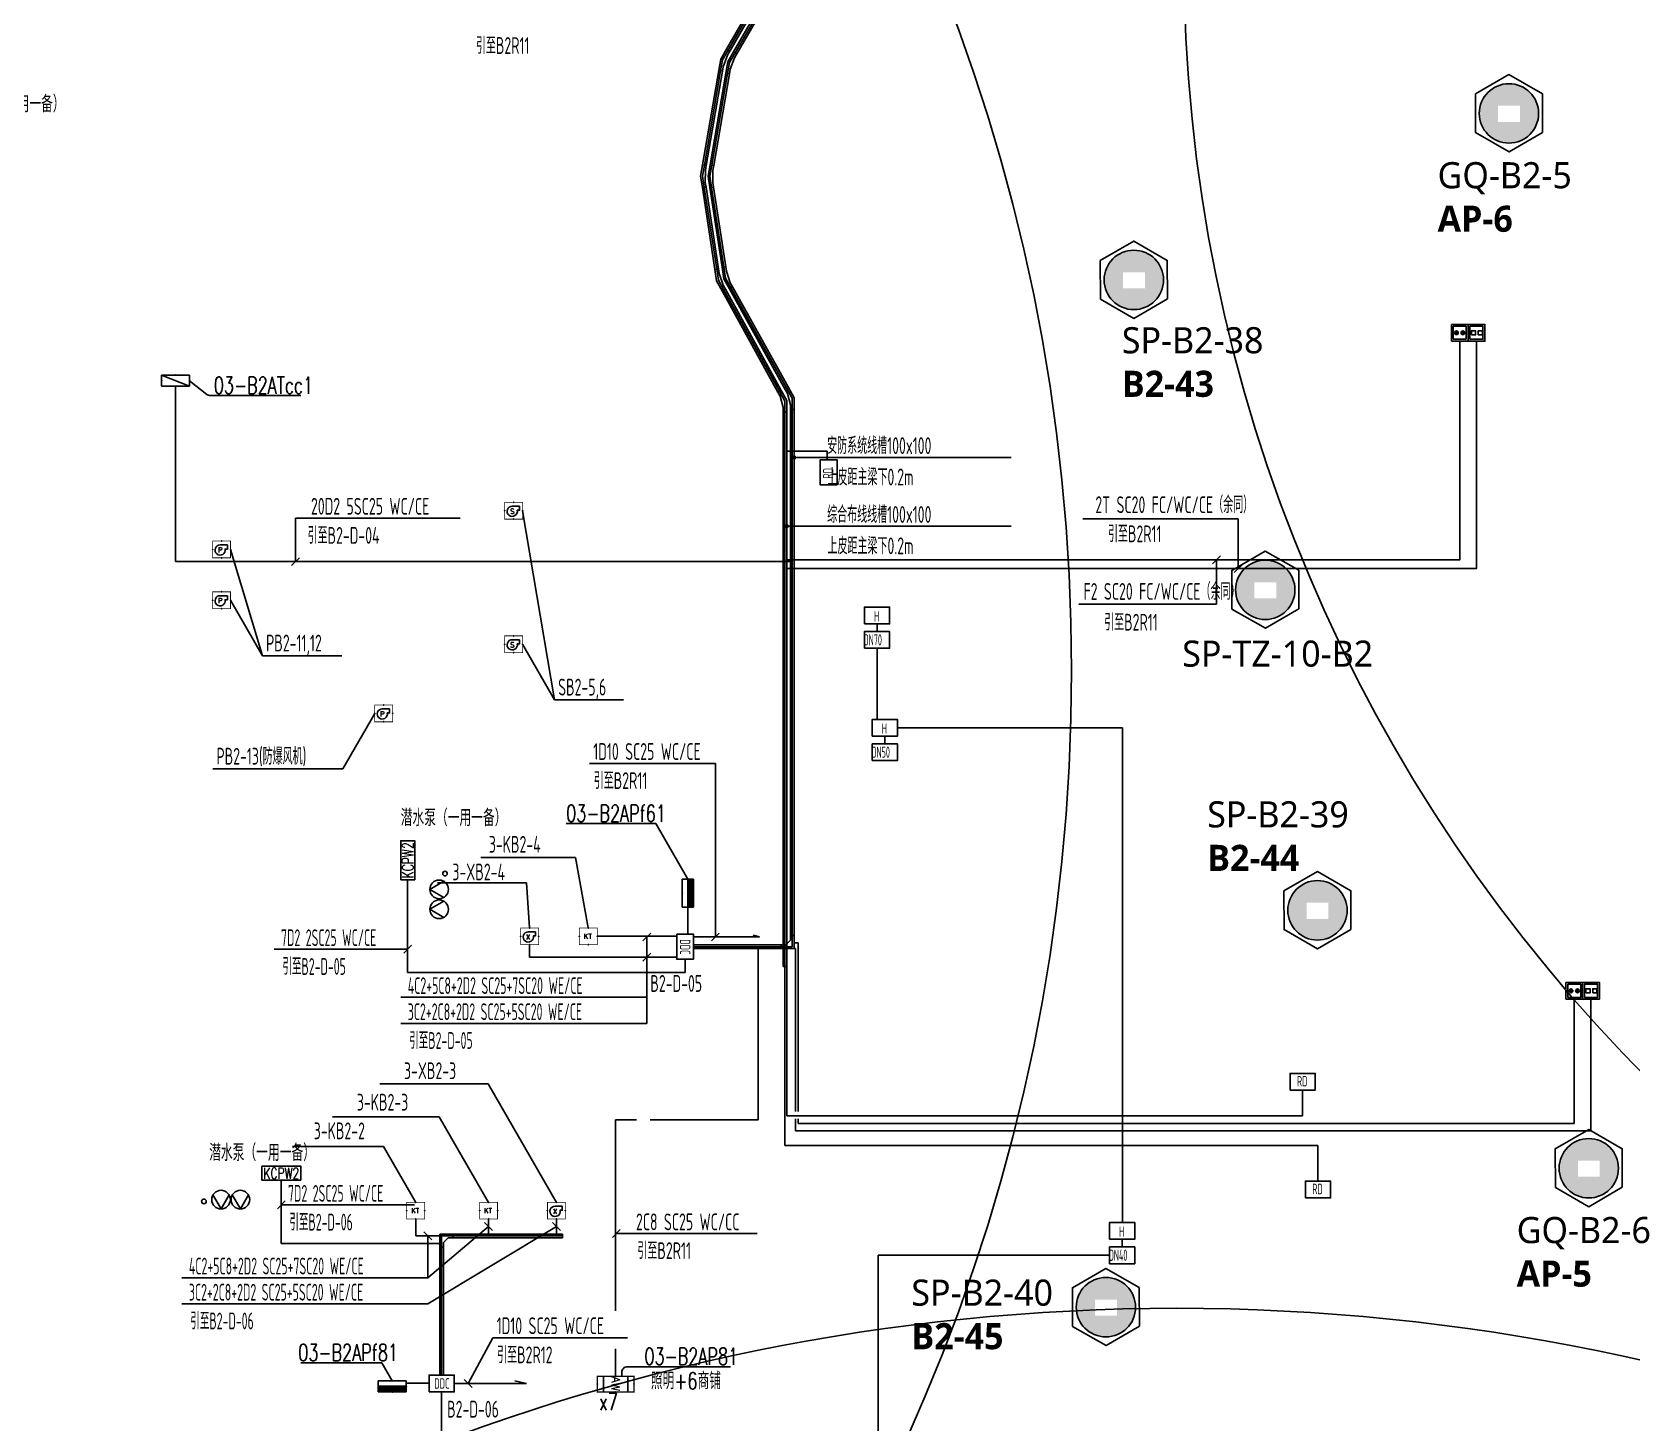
# Model space of a CAD drawing. Extents: x 444086 to 1693832, y -6784 to 371769.
# Drawn here: x 1444194 to 1487082, y 189516 to 226795 of the extents above; entities that cross this region are included whole.
import ezdxf
from ezdxf.enums import TextEntityAlignment as Align

# ---------------------------------------------------------------- set-up
doc = ezdxf.new("R2010")
doc.units = 0
doc.header["$LTSCALE"] = 1000
doc.header["$MEASUREMENT"] = 0
doc.layers.get('0').update_dxf_attribs({"color": 1, "linetype": 'CONTINUOUS'})
for name, color, linetype in [('AP', 7, 'CONTINUOUS'), ('CABLETRAY_DOTE', 5, 'CONTINUOUS'), ('CABLETRAY_WEAK', 6, 'CONTINUOUS'), ('T-BAS', 11, 'CONTINUOUS'), ('T-BSA TEXT', 7, '485_LINE'), ('T-I-CHANNELS', 2, 'CONTINUOUS'), ('T-METER DATA', 150, 'C_LINE'), ('T-R-INTEGRATE', 1, 'CONTINUOUS'), ('T-SYSTEM BLOCK', 4, 'CONTINUOUS'), ('T-TEXT', 7, 'CONTINUOUS'), ('T-TL', 2, 'CONTINUOUS'), ('WALL', 9, 'CONTINUOUS'), ('WIRE-通讯', 4, 'CONTINUOUS')]:
    doc.layers.add(name, color=color, linetype=linetype)
doc.styles.add('_TCH_LABEL', font='COMPLEX', dxfattribs={"bigfont": 'GBCBIG'})
doc.styles.add('_TEL_DIM', font='SIMPLEX', dxfattribs={"width": 0.8, "height": 3.5, "bigfont": 'HZTXT'})
doc.styles.add('GBSTYLE', font='gbxwxt.shx', dxfattribs={"width": 0.6, "bigfont": 'gbhzfs.shx'})
doc.styles.add('HZTXT1', font='txtd.shx', dxfattribs={"width": 0.7, "bigfont": 'hztxt.shx'})
doc.styles.get("Standard").update_dxf_attribs({"font": 'GBENOR', "bigfont": 'GBCBIG'})
doc.linetypes.add('485_LINE', pattern='A,25.7,-3.58,["485",Standard,S=2.54,R=0,X=-3.2,Y=-1.27],-3.85', length=33.13)
doc.linetypes.add('C_LINE', pattern='A,25.7,-2.08,["C",Standard,S=2.54,R=0,X=-0.54,Y=-1.27],-2.35', length=30.13)

# ---------------------------------------------------------------- blocks, each defined once
blk = doc.blocks.new('空调抄费表')
at = {"layer": 'T-SYSTEM BLOCK'}
blk.add_lwpolyline([(-338, 0), (338, 0), (338, 450), (-338, 450)], close=True, dxfattribs=at)
at = {"layer": 'T-TEXT', "style": 'GBSTYLE', "width": 0.7}
blk.add_text('H', height=281, dxfattribs=at).set_placement((-84, 63))
blk = doc.blocks.new('A$C78FD1D7B')
at = {"layer": 'T-SYSTEM BLOCK'}
blk.add_lwpolyline([(-300, 0), (300, 0), (300, 400), (-300, 400)], close=True, dxfattribs=at)
at = {"layer": 'T-TEXT', "style": 'GBSTYLE', "width": 0.7}
blk.add_text('RD', height=250, dxfattribs=at).set_placement((-149, 88))
blk = doc.blocks.new('*X692')
at = {"color": 0}
for p, q in [((-250, 33), (-183, 100)), ((-250, 68), (-218, 100)), ((-247, 0), (-147, 100)), ((-212, 0), (-112, 100)), ((-177, 0), (-77, 100)), ((-141, 0), (-41, 100)), ((-106, 0), (-6, 100)), ((-71, 0), (29, 100)), ((-35, 0), (65, 100)), ((0, 0), (100, 100)), ((35, 0), (135, 100)), ((71, 0), (171, 100)), ((106, 0), (206, 100)), ((141, 0), (241, 100)), ((177, 0), (250, 73)), ((212, 0), (250, 38)), ((247, 0), (250, 3))]:
    blk.add_line(p, q, dxfattribs=at)
blk = doc.blocks.new('$equip$00001414')
for p, q in [((0.75, 0.6), (-0.75, 0.6)), ((-0.75, 0.6), (-0.75, 0)), ((-0.75, 0.3), (0.75, 0.3)), ((-0.75, 0), (0.75, 0)), ((0.75, 0), (0.75, 0.6))]:
    blk.add_line(p, q)
at = {"const_width": 0.3}
blk.add_lwpolyline([(-0.75, 0.15), (0.75, 0.15)], dxfattribs=at)
for p in [(-0.75, 0.3), (0, 0.6), (0, 0), (0.75, 0.3)]:
    blk.add_point(p)
at = {"xscale": 0.00300000000061118, "yscale": 0.00300000000061118, "zscale": 0.00300000000061118}
blk.add_blockref('*X692', (0, 0), dxfattribs=at)
at = {"style": '_TCH_LABEL', "flags": 9}
blk.add_attdef('A', (0, 0), '', height=0.00002, dxfattribs=at)
blk = doc.blocks.new('$equip$00001416')
for p, q in [((0.75, 0.6), (-0.75, 0.6)), ((-0.75, 0), (0.75, 0.6)), ((-0.75, 0.6), (-0.75, 0)), ((-0.75, 0), (0.75, 0)), ((0.75, 0), (0.75, 0.6))]:
    blk.add_line(p, q)
for p in [(-0.75, 0.3), (0, 0.6), (0, 0), (0.75, 0.3)]:
    blk.add_point(p)
at = {"style": '_TCH_LABEL', "flags": 9}
blk.add_attdef('A', (0, 0), '', height=0.00002, dxfattribs=at)
blk = doc.blocks.new('$equip_U$00000229(PC-201201232)')
at = {"const_width": 0.06}
blk.add_lwpolyline([(-0.72, 1.35), (-0.72, 0), (0.72, 0), (0.72, 1.35)], close=True, dxfattribs=at)
blk.add_lwpolyline([(0.47, 1.04), (0.47, 0.71), (0.29, 0.71, -2.805884), (-0.11, 1.04)], format="xyb", close=True)
for p in [(0, 1.35), (-0.72, 0.67), (0, 0), (0.72, 0.67)]:
    blk.add_point(p)
at = {"color": 7, "style": '_TCH_LABEL'}
blk.add_attdef('$TEXT$', text='', height=0.4, dxfattribs=at).set_placement((-0.11, 0.63), align=Align.MIDDLE_CENTER)
at = {"color": 7, "style": '_TCH_LABEL', "flags": 1}
blk.add_attdef('A', text='', height=0.000025, dxfattribs=at).set_placement((0, 0), align=Align.MIDDLE_CENTER)
blk = doc.blocks.new('$equip_U$00000289(PC-201201232)')
at = {"const_width": 0.075}
blk.add_lwpolyline([(-0.9, 1.68), (-0.9, 0), (0.9, 0), (0.9, 1.68)], close=True, dxfattribs=at)
blk.add_lwpolyline([(0.58, 1.3), (0.58, 0.89), (0.37, 0.89, -2.805884), (-0.14, 1.3)], format="xyb", close=True)
for p in [(0, 1.68), (-0.9, 0.84), (0, 0), (0.9, 0.84)]:
    blk.add_point(p)
at = {"color": 7, "style": '_TCH_LABEL'}
blk.add_attdef('$TEXT$', text='', height=0.5, dxfattribs=at).set_placement((-0.15, 0.79), align=Align.MIDDLE_CENTER)
at = {"color": 7, "style": '_TEL_DIM', "flags": 1}
blk.add_attdef('A', text='', height=0.000025, dxfattribs=at).set_placement((0, 0), align=Align.MIDDLE_CENTER)
blk = doc.blocks.new('$equip_U$00000481(GZ顾恪)')
at = {"const_width": 0.06}
blk.add_lwpolyline([(-0.72, 0.67), (-0.72, -0.67), (0.72, -0.67), (0.72, 0.67)], close=True, dxfattribs=at)
for p in [(-0.72, 0), (0, 0.67), (0.72, 0), (0, -0.67)]:
    blk.add_point(p)
at = {"color": 7, "style": '_TCH_LABEL'}
blk.add_attdef('$TEXT$', text='', height=0.4, dxfattribs=at).set_placement((-0.04, 0), align=Align.MIDDLE_CENTER)
at = {"color": 7, "style": '_TEL_DIM', "flags": 1}
blk.add_attdef('A', text='', height=0.000025, dxfattribs=at).set_placement((0, 0), align=Align.MIDDLE_CENTER)
blk = doc.blocks.new('$equip_U$00000228(PC-201201232)')
at = {"const_width": 0.06}
blk.add_lwpolyline([(-0.72, 1.35), (-0.72, 0), (0.72, 0), (0.72, 1.35)], close=True, dxfattribs=at)
blk.add_lwpolyline([(0.47, 1.04), (0.47, 0.71), (0.29, 0.71, -2.805884), (-0.11, 1.04)], format="xyb", close=True)
for p in [(0, 1.35), (-0.72, 0.67), (0, 0), (0.72, 0.67)]:
    blk.add_point(p)
at = {"color": 7, "style": '_TCH_LABEL'}
blk.add_attdef('$TEXT$', text='', height=0.4, dxfattribs=at).set_placement((-0.11, 0.63), align=Align.MIDDLE_CENTER)
at = {"color": 7, "style": '_TCH_LABEL', "flags": 1}
blk.add_attdef('A', text='', height=0.000025, dxfattribs=at).set_placement((0, 0), align=Align.MIDDLE_CENTER)
blk = doc.blocks.new('DDC')
at = {"layer": 'T-SYSTEM BLOCK'}
blk.add_lwpolyline([(-300, -400), (300, -400), (300, 0), (-300, 0)], close=True, dxfattribs=at)
at = {"layer": 'T-TEXT', "style": 'GBSTYLE', "width": 0.7}
blk.add_text('DDC', height=250, dxfattribs=at).set_placement((5, -324), align=Align.CENTER)
blk = doc.blocks.new('14')
at = {"layer": 'T-BAS', "elevation": 0}
blk.add_lwpolyline([(-375, -522), (-375, 522), (0, 522), (0, -522), (-375, -522)], dxfattribs=at)
at = {"layer": 'T-BAS', "color": 7, "style": 'HZTXT1', "width": 0.7}
blk.add_text('KCPW2', height=300, rotation=90, dxfattribs=at).set_placement((-31, -1), align=Align.CENTER)
blk = doc.blocks.new('sb2')
at = {"layer": 'T-BAS'}
for q in [(125, 216), (125, -216)]:
    blk.add_line((-250, 0), q, dxfattribs=at)
blk.add_circle((0, 0), 250, dxfattribs=at)
blk = doc.blocks.new('$equip_U$00000265(GZ顾恪)')
at = {"linetype": 'Continuous'}
for p, q in [((-0.54, 0.7), (-0.54, 0)), ((0.54, 0.7), (0.54, 0))]:
    blk.add_line(p, q, dxfattribs=at)
at = {"const_width": 0.06}
blk.add_lwpolyline([(-0.82, 0.7), (0.82, 0.7), (0.82, 0), (-0.82, 0)], close=True, dxfattribs=at)
for p in [(-0.82, 0.35), (0, 0.7), (0, 0), (0.82, 0.35)]:
    blk.add_point(p)
at = {"color": 7, "style": '_TCH_LABEL'}
blk.add_attdef('$TEXT$', text='', height=0.36, dxfattribs=at).set_placement((-0.004, 0.344), align=Align.MIDDLE_CENTER)
at = {"color": 7, "style": '_TCH_LABEL', "flags": 1}
blk.add_attdef('A', text='', height=0.000025, dxfattribs=at).set_placement((0, 0), align=Align.MIDDLE_CENTER)
blk = doc.blocks.new('$C30311172003108')
at = {"layer": 'T-SYSTEM BLOCK'}
blk.add_lwpolyline([(-0.9, 0), (0.9, 0), (0.9, 1.2), (-0.9, 1.2)], close=True, dxfattribs=at)
at = {"style": 'GBSTYLE', "width": 0.8, "flags": 9}
blk.add_attdef('A', (0, 0), '', height=0.00003, dxfattribs=at)
at = {"layer": 'T-TEXT', "color": 7, "style": 'GBSTYLE', "width": 0.7}
blk.add_text('RD', height=0.75, dxfattribs=at).set_placement((-0.41, 0.26))
blk = doc.blocks.new('T-D2T')
at = {"layer": 'T-SYSTEM BLOCK'}
for points in [[(0, 0), (450, 0), (450, 450), (0, 450)], [(50, 50), (400, 50), (400, 400), (50, 400)], [(87, 169), (199, 169), (199, 281), (87, 281)], [(271, 169), (383, 169), (383, 281), (271, 281)]]:
    blk.add_lwpolyline(points, close=True, dxfattribs=at)
blk = doc.blocks.new('GX1')
at = {"layer": 'T-R-INTEGRATE'}
h = blk.add_hatch(color=256, dxfattribs=at)
edge = h.paths.add_edge_path()
edge.add_arc((137.5, 0), 50, 0, 360)
h = blk.add_hatch(color=256, dxfattribs=at)
edge = h.paths.add_edge_path()
edge.add_arc((312.5, 0), 50, 0, 360)
for p, q in [((450, 225), (0, 225)), ((0, 225), (0, -225)), ((400, 175), (50, 175)), ((50, 175), (50, -175)), ((400, -175), (400, 175)), ((450, -225), (450, 225)), ((0, -225), (450, -225)), ((50, -175), (400, -175))]:
    blk.add_line(p, q, dxfattribs=at)
for centre in [(137.5, 0), (312.5, 0)]:
    blk.add_circle(centre, 50, dxfattribs=at)

msp = doc.modelspace()

# ---------------------------------------------------------------- hatches: boundary and pattern name
at = {"layer": 'T-TEXT', "linetype": 'ByBlock'}
h = msp.add_hatch(color=256, dxfattribs=at)
edge = h.paths.add_edge_path()
edge.add_arc((1464625, 215395), 37.5, 0, 360)
h = msp.add_hatch(color=256, dxfattribs=at)
edge = h.paths.add_edge_path()
edge.add_arc((1464425, 213550), 37.5, 0, 360)
at = {"layer": 'WALL', "linetype": 'ByBlock'}
h = msp.add_hatch(dxfattribs=at)
h.set_pattern_fill('ESCHER', color=3)
h.set_pattern_definition([(60, (-1393463.256, -2177152.643), (-30.47999999, -7e-09), [27.94, -2.54]), (180, (-1393463.256, -2177152.643), (15.24, -26.3964543), [27.94, -2.54]), (300, (-1393463.256, -2177152.643), (30.47999999, -7e-09), [27.94, -2.54]), (60, (-1393460.716, -2177152.643), (-30.47999999, -7e-09), [5.08, -25.4]), (300, (-1393460.716, -2177152.643), (30.47999999, -7e-09), [5.08, -25.4]), (60, (-1393464.526, -2177150.443), (-30.47999999, -7e-09), [5.08, -25.4]), (180, (-1393464.526, -2177150.443), (15.24, -26.3964543), [5.08, -25.4]), (300, (-1393464.526, -2177154.842), (30.47999999, -7e-09), [5.08, -25.4]), (180, (-1393464.526, -2177154.842), (15.24, -26.3964543), [5.08, -25.4]), (60, (-1393473.416, -2177152.643), (-30.47999999, -7e-09), [5.08, -25.4]), (300, (-1393473.416, -2177152.643), (30.47999999, -7e-09), [5.08, -25.4]), (60, (-1393458.176, -2177161.442), (-30.47999999, -7e-09), [5.08, -25.4]), (180, (-1393458.176, -2177161.442), (15.24, -26.3964543), [5.08, -25.4]), (300, (-1393458.176, -2177143.844), (30.47999999, -7e-09), [5.08, -25.4]), (180, (-1393458.176, -2177143.844), (15.24, -26.3964543), [5.08, -25.4]), (0, (-1393458.176, -2177148.243), (-15.24, 26.3964543), [17.78, -12.7]), (0, (-1393458.176, -2177157.042), (-15.24, 26.3964543), [17.78, -12.7]), (120, (-1393461.986, -2177146.044), (-30.47999999, 7e-09), [17.78, -12.7]), (120, (-1393469.606, -2177150.443), (-30.47999999, 7e-09), [17.78, -12.7]), (240, (-1393469.606, -2177154.842), (15.23999999, -26.3964543), [17.78, -12.7]), (240, (-1393461.986, -2177159.242), (15.23999999, -26.3964543), [17.78, -12.7])])
h.paths.add_polyline_path([(1482989, 224613, 1), (1484580, 224613, 1)])
h.paths.add_polyline_path([(1484079, 224818), (1484079, 224384), (1483491, 224384), (1483491, 224818)], flags=16)
h = msp.add_hatch(dxfattribs=at)
h.set_pattern_fill('ESCHER', color=3)
h.set_pattern_definition([(60, (-1403518.37, -2181615.45), (-30.47999999, -7e-09), [27.94, -2.54]), (180, (-1403518.37, -2181615.45), (15.24, -26.3964543), [27.94, -2.54]), (300, (-1403518.37, -2181615.45), (30.47999999, -7e-09), [27.94, -2.54]), (60, (-1403515.83, -2181615.45), (-30.47999999, -7e-09), [5.08, -25.4]), (300, (-1403515.83, -2181615.45), (30.47999999, -7e-09), [5.08, -25.4]), (60, (-1403519.64, -2181613.25), (-30.47999999, -7e-09), [5.08, -25.4]), (180, (-1403519.64, -2181613.25), (15.24, -26.3964543), [5.08, -25.4]), (300, (-1403519.64, -2181617.65), (30.47999999, -7e-09), [5.08, -25.4]), (180, (-1403519.64, -2181617.65), (15.24, -26.3964543), [5.08, -25.4]), (60, (-1403528.53, -2181615.45), (-30.47999999, -7e-09), [5.08, -25.4]), (300, (-1403528.53, -2181615.45), (30.47999999, -7e-09), [5.08, -25.4]), (60, (-1403513.29, -2181624.248), (-30.47999999, -7e-09), [5.08, -25.4]), (180, (-1403513.29, -2181624.248), (15.24, -26.3964543), [5.08, -25.4]), (300, (-1403513.29, -2181606.65), (30.47999999, -7e-09), [5.08, -25.4]), (180, (-1403513.29, -2181606.65), (15.24, -26.3964543), [5.08, -25.4]), (0, (-1403513.29, -2181611.05), (-15.24, 26.3964543), [17.78, -12.7]), (0, (-1403513.29, -2181619.848), (-15.24, 26.3964543), [17.78, -12.7]), (120, (-1403517.1, -2181608.85), (-30.47999999, 7e-09), [17.78, -12.7]), (120, (-1403524.72, -2181613.25), (-30.47999999, 7e-09), [17.78, -12.7]), (240, (-1403524.72, -2181617.65), (15.23999999, -26.3964543), [17.78, -12.7]), (240, (-1403517.1, -2181622.048), (15.23999999, -26.3964543), [17.78, -12.7])])
h.paths.add_polyline_path([(1472933, 220151, 1), (1474525, 220151, 1)])
h.paths.add_polyline_path([(1474024, 220356), (1474024, 219921), (1473436, 219921), (1473436, 220356)], flags=16)
h = msp.add_hatch(dxfattribs=at)
h.set_pattern_fill('ESCHER', color=1)
h.set_pattern_definition([(60, (-1399994.32, -2189921.46), (-30.47999999, -7e-09), [27.94, -2.54]), (180, (-1399994.32, -2189921.46), (15.24, -26.3964543), [27.94, -2.54]), (300, (-1399994.32, -2189921.46), (30.47999999, -7e-09), [27.94, -2.54]), (60, (-1399991.78, -2189921.46), (-30.47999999, -7e-09), [5.08, -25.4]), (300, (-1399991.78, -2189921.46), (30.47999999, -7e-09), [5.08, -25.4]), (60, (-1399995.59, -2189919.26), (-30.47999999, -7e-09), [5.08, -25.4]), (180, (-1399995.59, -2189919.26), (15.24, -26.3964543), [5.08, -25.4]), (300, (-1399995.59, -2189923.66), (30.47999999, -7e-09), [5.08, -25.4]), (180, (-1399995.59, -2189923.66), (15.24, -26.3964543), [5.08, -25.4]), (60, (-1400004.48, -2189921.46), (-30.47999999, -7e-09), [5.08, -25.4]), (300, (-1400004.48, -2189921.46), (30.47999999, -7e-09), [5.08, -25.4]), (60, (-1399989.24, -2189930.26), (-30.47999999, -7e-09), [5.08, -25.4]), (180, (-1399989.24, -2189930.26), (15.24, -26.3964543), [5.08, -25.4]), (300, (-1399989.24, -2189912.662), (30.47999999, -7e-09), [5.08, -25.4]), (180, (-1399989.24, -2189912.662), (15.24, -26.3964543), [5.08, -25.4]), (0, (-1399989.24, -2189917.06), (-15.24, 26.3964543), [17.78, -12.7]), (0, (-1399989.24, -2189925.86), (-15.24, 26.3964543), [17.78, -12.7]), (120, (-1399993.05, -2189914.862), (-30.47999999, 7e-09), [17.78, -12.7]), (120, (-1400000.67, -2189919.26), (-30.47999999, 7e-09), [17.78, -12.7]), (240, (-1400000.67, -2189923.66), (15.23999999, -26.3964543), [17.78, -12.7]), (240, (-1399993.05, -2189928.06), (15.23999999, -26.3964543), [17.78, -12.7])])
h.paths.add_polyline_path([(1476457, 211845, 1), (1478049, 211845, 1)])
h.paths.add_polyline_path([(1477548, 212050), (1477548, 211615), (1476960, 211615), (1476960, 212050)], flags=16)
h = msp.add_hatch(dxfattribs=at)
h.set_pattern_fill('ESCHER', color=3)
h.set_pattern_definition([(60, (-1398595.3, -2198510.52), (-30.47999999, -7e-09), [27.94, -2.54]), (180, (-1398595.3, -2198510.52), (15.24, -26.3964543), [27.94, -2.54]), (300, (-1398595.3, -2198510.52), (30.47999999, -7e-09), [27.94, -2.54]), (60, (-1398592.76, -2198510.52), (-30.47999999, -7e-09), [5.08, -25.4]), (300, (-1398592.76, -2198510.52), (30.47999999, -7e-09), [5.08, -25.4]), (60, (-1398596.57, -2198508.32), (-30.47999999, -7e-09), [5.08, -25.4]), (180, (-1398596.57, -2198508.32), (15.24, -26.3964543), [5.08, -25.4]), (300, (-1398596.57, -2198512.72), (30.47999999, -7e-09), [5.08, -25.4]), (180, (-1398596.57, -2198512.72), (15.24, -26.3964543), [5.08, -25.4]), (60, (-1398605.46, -2198510.52), (-30.47999999, -7e-09), [5.08, -25.4]), (300, (-1398605.46, -2198510.52), (30.47999999, -7e-09), [5.08, -25.4]), (60, (-1398590.22, -2198519.32), (-30.47999999, -7e-09), [5.08, -25.4]), (180, (-1398590.22, -2198519.32), (15.24, -26.3964543), [5.08, -25.4]), (300, (-1398590.22, -2198501.722), (30.47999999, -7e-09), [5.08, -25.4]), (180, (-1398590.22, -2198501.722), (15.24, -26.3964543), [5.08, -25.4]), (0, (-1398590.22, -2198506.121), (-15.24, 26.3964543), [17.78, -12.7]), (0, (-1398590.22, -2198514.92), (-15.24, 26.3964543), [17.78, -12.7]), (120, (-1398594.03, -2198503.922), (-30.47999999, 7e-09), [17.78, -12.7]), (120, (-1398601.65, -2198508.32), (-30.47999999, 7e-09), [17.78, -12.7]), (240, (-1398601.65, -2198512.72), (15.23999999, -26.3964543), [17.78, -12.7]), (240, (-1398594.03, -2198517.12), (15.23999999, -26.3964543), [17.78, -12.7])])
h.paths.add_polyline_path([(1477856, 203256, 1), (1479448, 203256, 1)])
h.paths.add_polyline_path([(1478947, 203461), (1478947, 203026), (1478359, 203026), (1478359, 203461)], flags=16)
h = msp.add_hatch(dxfattribs=at)
h.set_pattern_fill('ESCHER', color=3)
h.set_pattern_definition([(60, (-1391323.256, -2205422.643), (-30.47999999, -7e-09), [27.94, -2.54]), (180, (-1391323.256, -2205422.643), (15.24, -26.3964543), [27.94, -2.54]), (300, (-1391323.256, -2205422.643), (30.47999999, -7e-09), [27.94, -2.54]), (60, (-1391320.716, -2205422.643), (-30.47999999, -7e-09), [5.08, -25.4]), (300, (-1391320.716, -2205422.643), (30.47999999, -7e-09), [5.08, -25.4]), (60, (-1391324.526, -2205420.443), (-30.47999999, -7e-09), [5.08, -25.4]), (180, (-1391324.526, -2205420.443), (15.24, -26.3964543), [5.08, -25.4]), (300, (-1391324.526, -2205424.842), (30.47999999, -7e-09), [5.08, -25.4]), (180, (-1391324.526, -2205424.842), (15.24, -26.3964543), [5.08, -25.4]), (60, (-1391333.416, -2205422.643), (-30.47999999, -7e-09), [5.08, -25.4]), (300, (-1391333.416, -2205422.643), (30.47999999, -7e-09), [5.08, -25.4]), (60, (-1391318.176, -2205431.442), (-30.47999999, -7e-09), [5.08, -25.4]), (180, (-1391318.176, -2205431.442), (15.24, -26.3964543), [5.08, -25.4]), (300, (-1391318.176, -2205413.844), (30.47999999, -7e-09), [5.08, -25.4]), (180, (-1391318.176, -2205413.844), (15.24, -26.3964543), [5.08, -25.4]), (0, (-1391318.176, -2205418.243), (-15.24, 26.3964543), [17.78, -12.7]), (0, (-1391318.176, -2205427.042), (-15.24, 26.3964543), [17.78, -12.7]), (120, (-1391321.986, -2205416.044), (-30.47999999, 7e-09), [17.78, -12.7]), (120, (-1391329.606, -2205420.443), (-30.47999999, 7e-09), [17.78, -12.7]), (240, (-1391329.606, -2205424.842), (15.23999999, -26.3964543), [17.78, -12.7]), (240, (-1391321.986, -2205429.242), (15.23999999, -26.3964543), [17.78, -12.7])])
h.paths.add_polyline_path([(1485129, 196343, 1), (1486720, 196343, 1)])
h.paths.add_polyline_path([(1486219, 196548), (1486219, 196114), (1485631, 196114), (1485631, 196548)], flags=16)
h = msp.add_hatch(dxfattribs=at)
h.set_pattern_fill('ESCHER', color=3)
h.set_pattern_definition([(60, (-1404267.44, -2209145.648), (-30.47999999, -7e-09), [27.94, -2.54]), (180, (-1404267.44, -2209145.648), (15.24, -26.3964543), [27.94, -2.54]), (300, (-1404267.44, -2209145.648), (30.47999999, -7e-09), [27.94, -2.54]), (60, (-1404264.9, -2209145.648), (-30.47999999, -7e-09), [5.08, -25.4]), (300, (-1404264.9, -2209145.648), (30.47999999, -7e-09), [5.08, -25.4]), (60, (-1404268.71, -2209143.448), (-30.47999999, -7e-09), [5.08, -25.4]), (180, (-1404268.71, -2209143.448), (15.24, -26.3964543), [5.08, -25.4]), (300, (-1404268.71, -2209147.848), (30.47999999, -7e-09), [5.08, -25.4]), (180, (-1404268.71, -2209147.848), (15.24, -26.3964543), [5.08, -25.4]), (60, (-1404277.6, -2209145.648), (-30.47999999, -7e-09), [5.08, -25.4]), (300, (-1404277.6, -2209145.648), (30.47999999, -7e-09), [5.08, -25.4]), (60, (-1404262.36, -2209154.447), (-30.47999999, -7e-09), [5.08, -25.4]), (180, (-1404262.36, -2209154.447), (15.24, -26.3964543), [5.08, -25.4]), (300, (-1404262.36, -2209136.85), (30.47999999, -7e-09), [5.08, -25.4]), (180, (-1404262.36, -2209136.85), (15.24, -26.3964543), [5.08, -25.4]), (0, (-1404262.36, -2209141.25), (-15.24, 26.3964543), [17.78, -12.7]), (0, (-1404262.36, -2209150.048), (-15.24, 26.3964543), [17.78, -12.7]), (120, (-1404266.17, -2209139.05), (-30.47999999, 7e-09), [17.78, -12.7]), (120, (-1404273.79, -2209143.448), (-30.47999999, 7e-09), [17.78, -12.7]), (240, (-1404273.79, -2209147.848), (15.23999999, -26.3964543), [17.78, -12.7]), (240, (-1404266.17, -2209152.247), (15.23999999, -26.3964543), [17.78, -12.7])])
h.paths.add_polyline_path([(1472184, 192620, 1), (1473776, 192620, 1)])
h.paths.add_polyline_path([(1473275, 192825), (1473275, 192391), (1472687, 192391), (1472687, 192825)], flags=16)

# ---------------------------------------------------------------- linework, layer by layer
at = {"layer": 'CABLETRAY_DOTE', "linetype": 'ByBlock'}
for p, q in [((1464225, 228693, 0), (1462853, 226306, 0)), ((1464424, 228620, 0), (1463043, 226238, 0)), ((1462653, 225750, 0), (1462704, 226046, 0)), ((1462704, 226046, 0), (1462853, 226306, 0)), ((1462892, 225979, 0), (1463043, 226238, 0)), ((1462653, 225750, 0), (1462218, 223224, 0)), ((1462841, 225683, 0), (1462418, 223224, 0)), ((1462841, 225683, 0), (1462892, 225979, 0)), ((1462167, 222929, 0), (1462218, 223224, 0)), ((1462418, 223224, 0), (1462367, 222929, 0)), ((1462212, 222632, 0), (1462167, 222929, 0)), ((1462212, 222632, 0), (1462548, 220437, 0)), ((1462367, 222929, 0), (1462412, 222632, 0)), ((1462412, 222632, 0), (1462739, 220497, 0)), ((1462739, 220497, 0), (1462785, 220200, 0)), ((1462548, 220437, 0), (1462594, 220141, 0)), ((1462594, 220141, 0), (1462738, 219878, 0)), ((1462785, 220200, 0), (1462930, 219938, 0)), ((1462738, 219878, 0), (1464230, 217167, 0)), ((1462930, 219938, 0), (1464429, 217240, 0)), ((1464375, 216904, 0), (1464230, 217167, 0)), ((1464575, 216978, 0), (1464429, 217240, 0)), ((1464375, 216604, 0), (1464375, 216904, 0)), ((1464375, 216604, 0), (1464375, 201748, 0)), ((1464575, 216678, 0), (1464575, 216978, 0)), ((1464575, 202580), (1464575, 216678, 0))]:
    msp.add_line(p, q, dxfattribs=at)
at = {"layer": 'CABLETRAY_DOTE'}
for p, q in [((1464575, 202580), (1464575, 202280)), ((1461925, 202280), (1464275, 202280)), ((1464575, 202280), (1464275, 202280)), ((1455475, 194530), (1455175, 194530)), ((1455175, 194530), (1455175, 194230)), ((1455475, 194530), (1458410, 194530)), ((1455175, 190800), (1455175, 194230))]:
    msp.add_line(p, q, dxfattribs=at)
at = {"layer": 'CABLETRAY_WEAK', "linetype": 'ByBlock'}
for p, q in [((1462999, 226263, 0), (1464381, 228645, 0)), ((1464468, 228595, 0), (1463086, 226213, 0)), ((1462844, 225996, 0), (1462999, 226263, 0)), ((1463023, 226105, 0), (1462912, 225798, 0)), ((1463086, 226213, 0), (1462999, 226263, 0)), ((1462999, 226263, 0), (1463086, 226213, 0)), ((1463086, 226213, 0), (1463023, 226105, 0)), ((1462369, 223233, 0), (1462792, 225692, 0)), ((1462890, 225675, 0), (1462467, 223216, 0)), ((1462792, 225692, 0), (1462844, 225996, 0)), ((1462890, 225675, 0), (1462792, 225692, 0)), ((1462792, 225692, 0), (1462890, 225675, 0)), ((1462912, 225798, 0), (1462890, 225675, 0)), ((1462369, 223233, 0), (1462316, 222929, 0)), ((1462467, 223216, 0), (1462369, 223233, 0)), ((1462467, 223216, 0), (1462369, 223233, 0)), ((1462443, 222763, 0), (1462446, 223093, 0)), ((1462446, 223093, 0), (1462467, 223216, 0)), ((1462316, 222929, 0), (1462363, 222625, 0)), ((1462363, 222625, 0), (1462462, 222640, 0)), ((1462363, 222625, 0), (1462462, 222640, 0)), ((1462690, 220489, 0), (1462363, 222625, 0)), ((1462462, 222640, 0), (1462443, 222763, 0)), ((1462462, 222640, 0), (1462789, 220505, 0)), ((1462789, 220505, 0), (1462690, 220489, 0)), ((1462789, 220505, 0), (1462690, 220489, 0)), ((1462690, 220489, 0), (1462737, 220184, 0)), ((1462808, 220381, 0), (1462789, 220505, 0)), ((1462737, 220184, 0), (1462887, 219914, 0)), ((1462913, 220072, 0), (1462808, 220381, 0)), ((1462974, 219962, 0), (1462913, 220072, 0)), ((1462887, 219914, 0), (1462974, 219962, 0)), ((1462887, 219914, 0), (1462974, 219962, 0)), ((1464386, 217216, 0), (1462887, 219914, 0)), ((1462974, 219962, 0), (1464473, 217265, 0)), ((1464473, 217265, 0), (1464386, 217216, 0)), ((1464473, 217265, 0), (1464386, 217216, 0)), ((1464386, 217216, 0), (1464446, 217107, 0)), ((1464446, 217107, 0), (1464525, 216803, 0)), ((1464625, 216991, 0), (1464473, 217265, 0)), ((1464525, 216803, 0), (1464525, 216678, 0)), ((1464525, 216678, 0), (1464625, 216678, 0)), ((1464525, 202580), (1464525, 216678, 0)), ((1464525, 216678, 0), (1464625, 216678, 0)), ((1464625, 216678, 0), (1464625, 216991, 0)), ((1464625, 216678, 0), (1464625, 202580)), ((1464625, 202580), (1464525, 202580))]:
    msp.add_line(p, q, dxfattribs=at)
at = {"layer": 'CABLETRAY_WEAK'}
for p, q in [((1464400, 202330), (1464525, 202455)), ((1464525, 202455), (1464525, 202580)), ((1464525, 202580), (1464625, 202580)), ((1464625, 202580), (1464625, 202230)), ((1461925, 202230), (1461925, 202330)), ((1461925, 202330), (1464275, 202330)), ((1464275, 202230), (1461925, 202230)), ((1464275, 202330), (1464275, 202230)), ((1464275, 202230), (1464275, 202330)), ((1464275, 202330), (1464400, 202330)), ((1464625, 202230), (1464275, 202230)), ((1455475, 194580), (1455125, 194580)), ((1455125, 194580), (1455125, 194230)), ((1455225, 194355), (1455350, 194480)), ((1455225, 194230), (1455225, 194355)), ((1455350, 194480), (1455475, 194480)), ((1455475, 194480), (1455475, 194580)), ((1455475, 194580), (1458410, 194580)), ((1455475, 194480), (1455475, 194580)), ((1458410, 194480), (1455475, 194480)), ((1458410, 194580), (1458410, 194480)), ((1455125, 194230), (1455225, 194230)), ((1455125, 190800), (1455125, 194230)), ((1455125, 194230), (1455225, 194230)), ((1455225, 194230), (1455225, 190800)), ((1455225, 190800), (1455125, 190800))]:
    msp.add_line(p, q, dxfattribs=at)
at = {"layer": 'T-BAS', "linetype": 'ByBlock'}
for p, q in [((1448417, 217450, 0), (1448879, 217083, 0)), ((1448973, 217050, 0), (1451398, 217050, 0)), ((1450374, 210079, 0), (1452500, 210079, 0)), ((1458204, 208898, 0), (1460046, 208898, 0)), ((1449044, 207046, 0), (1452522, 207046, 0)), ((1460916, 205579, 0), (1458509, 205579, 0)), ((1456222, 204674), (1458765, 204674)), ((1454264, 204077, 0), (1454264, 201589, 0)), ((1455066, 203993), (1457445, 203993)), ((1461775, 203342, 0), (1461775, 202617)), ((1461475, 202559), (1459346, 202559)), ((1457534, 202334), (1457534, 202000)), ((1454264, 201589, 0), (1461700, 201589, 0)), ((1461475, 202000), (1457534, 202000)), ((1461700, 201942), (1461700, 201589)), ((1453515, 198602), (1456421, 198602)), ((1452251, 197722), (1455109, 197722)), ((1451173, 196925), (1453617, 196925)), ((1450877, 196025, 0), (1450877, 194330, 0)), ((1458252, 194980), (1458252, 194580)), ((1455175, 190800), (1455175, 194309)), ((1451397, 191129, 0), (1453573, 191129, 0))]:
    msp.add_line(p, q, dxfattribs=at)
at = {"layer": 'T-BAS'}
for p, q in [((1448042, 217300, 0), (1448042, 212600, 0)), ((1458204, 208898, 0), (1457345, 213965)), ((1450374, 210079, 0), (1449516, 212927, 0)), ((1464525, 212600, 0), (1448042, 212600, 0)), ((1450374, 210079, 0), (1449516, 211566, 0)), ((1458204, 208898, 0), (1457345, 210385, 0)), ((1452522, 207046, 0), (1453381, 208533, 0)), ((1461775, 204092, 0), (1460916, 205579, 0)), ((1459105, 202784), (1458765, 204674)), ((1457534, 202784), (1457445, 203993)), ((1458252, 195430), (1456421, 198602)), ((1456432, 195430), (1455109, 197722)), ((1454480, 195430), (1453617, 196925)), ((1454480, 194980), (1454480, 194530)), ((1456432, 194980), (1456432, 194580)), ((1455175, 194330), (1450877, 194330, 0)), ((1455175, 194530), (1454480, 194530)), ((1453850, 190650, 0), (1453573, 191129, 0)), ((1454225, 190582, 0), (1454837, 190582))]:
    msp.add_line(p, q, dxfattribs=at)
at = {"layer": 'T-BAS', "color": 1, "linetype": 'ByBlock'}
for p, q in [((1461925, 202542), (1463692, 202542)), ((1463692, 202542), (1463529, 202590)), ((1455512, 190575), (1457453, 190575)), ((1457453, 190575), (1457138, 190649))]:
    msp.add_line(p, q, dxfattribs=at)
at = {"layer": 'T-BAS'}
for centre in [(1455265, 204241, 0), (1448802, 195454, 0)]:
    msp.add_circle(centre, 61.5, dxfattribs=at)
at = {"layer": 'T-BAS', "linetype": 'ByBlock'}
msp.add_arc((1448973, 217200, 0), 150, 231.4668, 270.0023, dxfattribs=at)
at = {"layer": 'T-BSA TEXT', "linetype": 'ByBlock'}
for p, q in [((1451257, 213764), (1455673, 213764, 0)), ((1451257, 213764), (1451257, 212600)), ((1472361, 213751, 0), (1476525, 213751, 0)), ((1476525, 212413, 0), (1476525, 213751, 0)), ((1475837, 212542, 0), (1476049, 212754, 0)), ((1451151, 212494), (1451363, 212707)), ((1475943, 211459, 0), (1475943, 212648, 0)), ((1476419, 212306, 0), (1476631, 212519, 0)), ((1472258, 211459, 0), (1475943, 211459, 0)), ((1459139, 207192), (1462512, 207192)), ((1462512, 207192), (1462512, 202542)), ((1460568, 202436), (1460780, 202648)), ((1460674, 200227, 0), (1460674, 202559)), ((1462405, 202436), (1462618, 202648)), ((1450690, 202212, 0), (1454264, 202212, 0)), ((1454158, 202106, 0), (1454370, 202318, 0)), ((1460568, 201894, 0), (1460780, 202106, 0)), ((1454077, 200927, 0), (1460674, 200927, 0)), ((1454077, 200227, 0), (1460674, 200227, 0)), ((1450771, 195254, 0), (1450983, 195466, 0)), ((1450877, 195360, 0), (1454451, 195360, 0)), ((1454807, 193411), (1456432, 194780)), ((1454807, 192711), (1458252, 194780)), ((1456326, 194886), (1456538, 194674)), ((1458146, 194886), (1458358, 194674)), ((1454701, 194636), (1454913, 194424)), ((1454807, 193411), (1454807, 194530)), ((1459752, 194489), (1459964, 194701)), ((1459858, 194595), (1463632, 194595)), ((1448209, 193411, 0), (1454807, 193411)), ((1448209, 192711, 0), (1454807, 192711)), ((1456548, 191802), (1455885, 190575)), ((1456548, 191802), (1460161, 191802)), ((1455779, 190682), (1455991, 190469))]:
    msp.add_line(p, q, dxfattribs=at)
at = {"layer": 'T-I-CHANNELS', "linetype": 'ByBlock'}
for p, q in [((1462810, 226331, 0), (1464182, 228718, 0)), ((1464269, 228668, 0), (1462896, 226281, 0)), ((1462603, 225759, 0), (1462656, 226063, 0)), ((1462656, 226063, 0), (1462810, 226331, 0)), ((1462834, 226173, 0), (1462723, 225865, 0)), ((1462896, 226281, 0), (1462810, 226331, 0)), ((1462810, 226331, 0), (1462896, 226281, 0)), ((1462896, 226281, 0), (1462834, 226173, 0)), ((1462169, 223233, 0), (1462603, 225759, 0)), ((1462702, 225742, 0), (1462267, 223216, 0)), ((1462603, 225759, 0), (1462702, 225742, 0)), ((1462702, 225742, 0), (1462603, 225759, 0)), ((1462723, 225865, 0), (1462702, 225742, 0)), ((1462116, 222929, 0), (1462169, 223233, 0)), ((1462267, 223216, 0), (1462169, 223233, 0)), ((1462169, 223233, 0), (1462267, 223216, 0)), ((1462246, 223093, 0), (1462243, 222763, 0)), ((1462267, 223216, 0), (1462246, 223093, 0)), ((1462163, 222625, 0), (1462116, 222929, 0)), ((1462262, 222640, 0), (1462163, 222625, 0)), ((1462163, 222625, 0), (1462262, 222640, 0)), ((1462499, 220430, 0), (1462163, 222625, 0)), ((1462243, 222763, 0), (1462262, 222640, 0)), ((1462262, 222640, 0), (1462598, 220445, 0)), ((1462598, 220445, 0), (1462499, 220430, 0)), ((1462598, 220445, 0), (1462499, 220430, 0)), ((1462617, 220321, 0), (1462598, 220445, 0)), ((1462499, 220430, 0), (1462546, 220124, 0)), ((1462546, 220124, 0), (1462695, 219854, 0)), ((1462722, 220011, 0), (1462617, 220321, 0)), ((1462695, 219854, 0), (1462782, 219902, 0)), ((1462695, 219854, 0), (1462782, 219902, 0)), ((1464186, 217143, 0), (1462695, 219854, 0)), ((1462782, 219902, 0), (1462722, 220011, 0)), ((1462782, 219902, 0), (1464274, 217191, 0)), ((1464274, 217191, 0), (1464186, 217143, 0)), ((1464274, 217191, 0), (1464186, 217143, 0)), ((1464186, 217143, 0), (1464247, 217033, 0)), ((1464247, 217033, 0), (1464325, 216729, 0)), ((1464425, 216917, 0), (1464274, 217191, 0)), ((1464325, 216729, 0), (1464325, 216604, 0)), ((1464325, 201748, 0), (1464325, 216604, 0)), ((1464325, 216604, 0), (1464425, 216604, 0)), ((1464325, 216604, 0), (1464425, 216604, 0)), ((1464425, 216604, 0), (1464425, 216917, 0)), ((1464425, 216604, 0), (1464425, 201748, 0)), ((1464425, 201748, 0), (1464325, 201748, 0))]:
    msp.add_line(p, q, dxfattribs=at)
at = {"layer": 'T-METER DATA'}
for p, q in [((1466845, 210278), (1466845, 208372, 0)), ((1473425, 208144), (1467392, 208144, 0)), ((1473425, 194890), (1473425, 208144)), ((1466876, 181230), (1466876, 194010)), ((1473080, 194010), (1466876, 194010))]:
    msp.add_line(p, q, dxfattribs=at)
at = {"layer": 'T-METER DATA', "linetype": 'ByBlock'}
for p, q in [((1463663, 197639), (1463663, 202230)), ((1459838, 197639), (1460395, 197639)), ((1459838, 192522), (1459838, 197639)), ((1460762, 197639), (1463663, 197639)), ((1459838, 190770), (1459838, 191506)), ((1460005, 190770, 0), (1460005, 190875, 0)), ((1462922, 191025, 0), (1460155, 191025, 0))]:
    msp.add_line(p, q, dxfattribs=at)
msp.add_arc((1460155, 190875, 0), 150, 89.9943, 180, dxfattribs=at)
at = {"layer": 'T-R-INTEGRATE'}
for p, q in [((1464734, 202383, 0), (1464625, 202383, 0)), ((1464734, 197864, 0), (1464734, 202383, 0)), ((1485534, 200874, 0), (1485534, 197545, 0)), ((1464734, 197545, 0), (1464734, 197666, 0)), ((1485534, 197545, 0), (1464734, 197545, 0))]:
    msp.add_line(p, q, dxfattribs=at)
at = {"layer": 'T-R-INTEGRATE', "color": 4}
for p, q in [((1464662, 202230, 0), (1464625, 202230)), ((1464662, 197863, 0), (1464662, 202230, 0)), ((1485983, 200874, 0), (1485983, 197345, 0)), ((1464662, 197345, 0), (1464662, 197664, 0)), ((1485983, 197345, 0), (1464662, 197345, 0))]:
    msp.add_line(p, q, dxfattribs=at)
at = {"layer": 'T-R-INTEGRATE', "elevation": 0}
msp.add_lwpolyline([(1482464, 218509), (1482464, 212648), (1464425, 212648)], dxfattribs=at)
at = {"layer": 'T-R-INTEGRATE'}
for centre, radius in [((1517663, 228825), 42594), ((1422060, 209681), 50000), ((1474876, 136748), 55842)]:
    msp.add_circle(centre, radius, dxfattribs=at)
at = {"layer": 'T-SYSTEM BLOCK'}
for p, q in [((1466845, 210728), (1466845, 210932)), ((1467055, 207717, 0), (1467055, 207922, 0)), ((1473417, 194235), (1473417, 194440))]:
    msp.add_line(p, q, dxfattribs=at)
at = {"layer": 'T-SYSTEM BLOCK', "elevation": 0}
msp.add_lwpolyline([(1482913, 218509), (1482913, 212413), (1464425, 212413)], dxfattribs=at)
for points in [[(1466508, 210278), (1467183, 210278), (1467183, 210728), (1466508, 210728)], [(1466717, 207267), (1467392, 207267), (1467392, 207717), (1466717, 207717)], [(1473080, 193785), (1473755, 193785), (1473755, 194235), (1473080, 194235)]]:
    msp.add_lwpolyline(points, close=True, dxfattribs=at)
at = {"layer": 'T-TEXT', "linetype": 'ByBlock'}
for p, q in [((1464625, 215395, 0), (1470444, 215395, 0)), ((1464425, 213550, 0), (1470444, 213550, 0))]:
    msp.add_line(p, q, dxfattribs=at)
for centre in [(1464625, 215395, 0), (1464425, 213550, 0)]:
    msp.add_circle(centre, 37.5, dxfattribs=at)
at = {"layer": 'WALL', "color": 3, "linetype": 'ByBlock'}
for points in [[(1484682, 224103), (1484680, 225138), (1483782, 225654), (1482886, 225134), (1482889, 224098), (1483787, 223583)], [(1474627, 219640), (1474625, 220675), (1473726, 221191), (1472831, 220671), (1472834, 219635), (1473732, 219120)], [(1479550, 202745), (1479548, 203780), (1478650, 204296), (1477754, 203776), (1477757, 202740), (1478655, 202225)], [(1486822, 195833), (1486820, 196868), (1485922, 197384), (1485026, 196864), (1485029, 195828), (1485927, 195313)], [(1473878, 192110), (1473876, 193145), (1472977, 193661), (1472082, 193141), (1472084, 192105), (1472983, 191590)]]:
    msp.add_lwpolyline(points, close=True, dxfattribs=at)
at = {"layer": 'WALL', "color": 1, "linetype": 'ByBlock'}
msp.add_lwpolyline([(1478151, 211334), (1478149, 212369), (1477251, 212885), (1476355, 212365), (1476358, 211329), (1477256, 210814)], close=True, dxfattribs=at)
at = {"layer": 'WALL', "color": 3, "linetype": 'ByBlock'}
for centre in [(1483784, 224613), (1473729, 220151), (1478652, 203256), (1485924, 196343), (1472980, 192620)]:
    msp.add_circle(centre, 796, dxfattribs=at)
at = {"layer": 'WALL', "color": 1, "linetype": 'ByBlock'}
msp.add_circle((1477253, 211845), 796, dxfattribs=at)
at = {"layer": 'WIRE-通讯'}
for p, q in [((1465508, 215564, 0), (1464425, 215564)), ((1465508, 215332, 0), (1465508, 215564, 0)), ((1461925, 202280), (1464525, 202280)), ((1464375, 201749), (1464375, 196954)), ((1464425, 197745, 0), (1464425, 201748, 0)), ((1478249, 198437), (1478249, 197745, 0)), ((1478249, 197745), (1464425, 197745, 0)), ((1464375, 196954), (1478665, 196954)), ((1478665, 196000), (1478665, 196954, 0)), ((1455175, 190350), (1455175, 188875))]:
    msp.add_line(p, q, dxfattribs=at)

# ---------------------------------------------------------------- block references
at = {"layer": 'T-BAS', "linetype": 'ByBlock'}
for name, p, xscale, yscale, zscale, rotation in [('$equip$00001416', (1448042, 217600, 0), -500, 500, 500, 180), ('$equip$00001414', (1461925, 203717, 0), -500, 500, 500, 90), ('DDC', (1461925, 202280), 1.125, 1.125, 1.125, 270)]:
    msp.add_blockref(name, p, dxfattribs=dict(at, xscale=xscale, yscale=yscale, zscale=zscale, rotation=rotation))
for name, p, xscale, yscale, zscale, values in [('$equip_U$00000228(PC-201201232)', (1457105, 213740, 0), 334.3239227582235, 334.3239227582235, 334.3239227582235, {'$TEXT$': 'S'}), ('$equip_U$00000229(PC-201201232)', (1449275, 212702, 0), 334.3239227582235, 334.3239227582235, 334.3239227582235, {'$TEXT$': 'P'}), ('$equip_U$00000229(PC-201201232)', (1449275, 211341, 0), 334.3239227582235, 334.3239227582235, 334.3239227582235, {'$TEXT$': 'P'}), ('$equip_U$00000228(PC-201201232)', (1457105, 210160, 0), 334.3239227582235, 334.3239227582235, 334.3239227582235, {'$TEXT$': 'S'}), ('$equip_U$00000229(PC-201201232)', (1453621, 208308, 0), 334.3239227582235, 334.3239227582235, 334.3239227582235, {'$TEXT$': 'P'}), ('$equip_U$00000289(PC-201201232)', (1457534, 202334), 267.4591381880455, 267.4591381880455, 267.4591381880455, {'$TEXT$': 'X'}), ('$equip_U$00000481(GZ顾恪)', (1459105, 202559), 334.3239227582235, 334.3239227582235, 334.3239227582235, {'$TEXT$': 'KT'}), ('$equip_U$00000481(GZ顾恪)', (1454480, 195205), 334.3239227582235, 334.3239227582235, 334.3239227582235, {'$TEXT$': 'KT'}), ('$equip_U$00000481(GZ顾恪)', (1456432, 195205), 334.3239227582235, 334.3239227582235, 334.3239227582235, {'$TEXT$': 'KT'}), ('$equip_U$00000289(PC-201201232)', (1458252, 194980), 267.4591381880455, 267.4591381880455, 267.4591381880455, {'$TEXT$': 'X'})]:
    msp.add_blockref(name, p, dxfattribs=dict(at, xscale=xscale, yscale=yscale, zscale=zscale)).add_auto_attribs(values)
at = {"layer": 'T-BAS'}
msp.add_blockref('14', (1454452, 204599, 0), dxfattribs=at)
at = {"layer": 'T-BAS', "xscale": -1, "rotation": 179.9999437576611}
for p in [(1455108, 203817), (1455108, 203283)]:
    msp.add_blockref('sb2', p, dxfattribs=at)
at = {"layer": 'T-BAS'}
for name, p, rotation in [('14', (1450877, 196025), 270), ('sb2', (1449262, 195503, 0), 90.00005624233887), ('sb2', (1449780, 195503, 0), 90.00005624233887)]:
    msp.add_blockref(name, p, dxfattribs=dict(at, rotation=rotation))
at = {"layer": 'T-BAS', "linetype": 'ByBlock'}
for name, p, xscale, yscale, zscale in [('$equip$00001414', (1453850, 190350, 0), -500, 500, 500), ('DDC', (1455175, 190800), 1.125, 1.125, 1.125)]:
    msp.add_blockref(name, p, dxfattribs=dict(at, xscale=xscale, yscale=yscale, zscale=zscale))
at = {"layer": 'T-METER DATA'}
for p in [(1466845, 210932), (1467055, 207922, 0), (1473417, 194440)]:
    msp.add_blockref('空调抄费表', p, dxfattribs=at)
at = {"layer": 'T-METER DATA', "linetype": 'ByBlock'}
ref = msp.add_blockref('$equip_U$00000265(GZ顾恪)', (1459838, 190770), dxfattribs=dict(at, xscale=600, yscale=600, zscale=600, rotation=179.9999999971541))
ref.add_attrib('$TEXT$', 'AW', dxfattribs={"layer": '0', "color": 7, "height": 216, "rotation": 270, "style": '_TCH_LABEL'}).set_placement((1459840, 190564), align=Align.MIDDLE_CENTER)
at = {"layer": 'T-R-INTEGRATE', "xscale": 0.9982, "yscale": 0.9982, "zscale": 0.9982, "rotation": 180}
for p in [(1482689, 218734), (1485759, 201098, 0)]:
    msp.add_blockref('GX1', p, dxfattribs=at)
at = {"layer": 'T-TL', "linetype": 'ByBlock', "xscale": 0.9982, "yscale": 0.9982, "zscale": 0.9982}
for p in [(1482689, 218509), (1485759, 200874, 0)]:
    msp.add_blockref('T-D2T', p, dxfattribs=at)
at = {"layer": 'WIRE-通讯', "xscale": 1.125, "yscale": 1.125, "zscale": 1.125, "rotation": 90}
msp.add_blockref('A$C78FD1D7B', (1465775, 214995, 0), dxfattribs=at)
at = {"layer": 'WIRE-通讯', "xscale": 375, "yscale": 375, "zscale": 375}
for p in [(1478254, 198437), (1478665, 195550)]:
    msp.add_blockref('$C30311172003108', p, dxfattribs=at)

# ---------------------------------------------------------------- texts
at = {"layer": 'AP', "color": 3, "char_height": 700, "attachment_point": 1}
for s, insert in [('{\\fMicrosoft YaHei|b0|i0|c134|p34;GQ-B2-5\\P\\fMicrosoft YaHei|b1|i0|c134|p34;\\C1;AP-6}', (1481871, 223307)), ('{\\fMicrosoft YaHei|b0|i0|c134|p34;SP-B2-38\\P\\fMicrosoft YaHei|b1|i0|c134|p34;\\C1;B2-43}', (1473407, 218884)), ('{\\fMicrosoft YaHei|b0|i0|c134|p34;SP-B2-39\\P\\fMicrosoft YaHei|b1|i0|c134|p34;\\C1;B2-44}', (1475695, 206178)), ('{\\fMicrosoft YaHei|b0|i0|c134|p34;GQ-B2-6\\P\\fMicrosoft YaHei|b1|i0|c134|p34;\\C1;AP-5}', (1483991, 195037)), ('{\\fMicrosoft YaHei|b0|i0|c134|p34;SP-B2-40\\P\\fMicrosoft YaHei|b1|i0|c134|p34;\\C1;B2-45}', (1467765, 193360))]:
    msp.add_mtext_dynamic_manual_height_columns(s, width=3644.11, gutter_width=12.5, heights=[0], dxfattribs=dict(at, insert=insert))
at = {"layer": 'AP', "color": 1, "insert": (1475026, 210486), "char_height": 700, "attachment_point": 1}
msp.add_mtext_dynamic_manual_height_columns('{\\fMicrosoft YaHei|b0|i0|c134|p34;SP-TZ-10-B2}', width=3644.11, gutter_width=12.5, heights=[0], dxfattribs=at)
at = {"layer": 'T-BAS', "style": 'HZTXT1', "width": 0.7}
for p in [(1442233, 224642, 0), (1454077, 205511, 0), (1448944, 196537, 0)]:
    msp.add_text('潜水泵（一用一备）', height=450, dxfattribs=at).set_placement(p)
at = {"layer": 'T-BAS', "linetype": 'ByBlock', "width": 0.7}
for s, style, p in [('03-B2ATcc1 ', 'HZTXT1', (1449069, 217102, 0)), ('PB2-11,12', 'GBSTYLE', (1450468, 210194, 0)), ('SB2-5,6', 'GBSTYLE', (1458298, 209013, 0)), ('PB2-13(防爆风机)', 'GBSTYLE', (1449138, 207161, 0)), ('03-B2APf61', 'HZTXT1', (1458513, 205630, 0)), ('3-KB2-4', 'GBSTYLE', (1456440, 204800, 0)), ('3-XB2-4', 'GBSTYLE', (1455463, 204059, 0)), ('3-XB2-3', 'GBSTYLE', (1454166, 198732, 0)), ('3-KB2-3', 'GBSTYLE', (1452902, 197889, 0)), ('3-KB2-2', 'GBSTYLE', (1451747, 197121)), ('03-B2APf81', 'HZTXT1', (1451332, 191181, 0))]:
    msp.add_text(s, height=450, dxfattribs=dict(at, style=style)).set_placement(p)
at = {"layer": 'T-BSA TEXT', "linetype": 'ByBlock', "style": 'GBSTYLE'}
for s, width, p in [('引至B2R11', 0.7, (1456093, 226207)), ('20D2 5SC25 WC/CE', 0.7, (1451672, 213859, 0)), ('2T SC20 FC/WC/CE（余同）', 0.7, (1472699, 213901, 0)), ('引至B2R11', 0.7, (1473035, 213121, 0)), ('引至B2-D-04', 0.7, (1451581, 213079, 0)), ('F2 SC20 FC/WC/CE（余同）', 0.7, (1472380, 211577, 0)), ('引至B2R11', 0.7, (1472933, 210752, 0)), ('1D10 SC25 WC/CE ', 0.7, (1459239, 207287)), ('引至B2R11', 0.7, (1459251, 206507)), ('7D2 2SC25 WC/CE ', 0.6, (1450869, 202298, 0)), ('引至B2-D-05', 0.6, (1450905, 201527, 0)), ('4C2+5C8+2D2 SC25+7SC20 WE/CE ', 0.6, (1454267, 201013, 0)), ('3C2+2C8+2D2 SC25+5SC20 WE/CE ', 0.6, (1454267, 200313, 0)), ('引至B2-D-05', 0.6, (1454304, 199542, 0)), ('7D2 2SC25 WC/CE ', 0.6, (1451056, 195446, 0)), ('引至B2-D-06', 0.6, (1451092, 194675, 0)), ('2C8 SC25 WC/CC', 0.7, (1460384, 194681)), ('引至B2R11', 0.7, (1460421, 193910)), ('4C2+5C8+2D2 SC25+7SC20 WE/CE ', 0.6, (1448400, 193497, 0)), ('3C2+2C8+2D2 SC25+5SC20 WE/CE ', 0.6, (1448400, 192797, 0)), ('引至B2-D-06', 0.6, (1448436, 192026, 0)), ('1D10 SC25 WC/CE ', 0.7, (1456649, 191897)), ('引至B2R12', 0.7, (1456661, 191117))]:
    msp.add_text(s, height=450, dxfattribs=dict(at, width=width)).set_placement(p)
at = {"layer": 'T-BSA TEXT', "color": 6, "linetype": 'ByBlock', "style": 'GBSTYLE', "width": 0.7}
for s, p in [('B2-D-05', (1460769, 201071, 0)), ('B2-D-06', (1455322, 189662, 0))]:
    msp.add_text(s, height=450, dxfattribs=at).set_placement(p)
at = {"layer": 'T-METER DATA', "linetype": 'ByBlock', "style": 'HZTXT1', "width": 0.7}
for s, p in [('03-B2AP81', (1460611, 191077, 0)), ('照明+6商铺', (1460782, 190421, 0)), ('x7', (1459399, 189862, 0))]:
    msp.add_text(s, height=450, dxfattribs=at).set_placement(p)
at = {"layer": 'T-SYSTEM BLOCK', "color": 0, "style": 'GBSTYLE', "width": 0.6}
for s, p in [('DN70', (1466485, 210354)), ('DN50', (1466695, 207344, 0)), ('DN40', (1473057, 193862))]:
    msp.add_text(s, height=300, dxfattribs=at).set_placement(p)
at = {"layer": 'T-TEXT', "linetype": 'ByBlock', "style": 'GBSTYLE', "width": 0.7}
for s, p in [('安防系统线槽100x100', (1465510, 215484, 0)), ('上皮距主梁下0.2m', (1465518, 214644, 0)), ('综合布线线槽100x100', (1465510, 213640, 0)), ('上皮距主梁下0.2m', (1465518, 212799, 0))]:
    msp.add_text(s, height=450, dxfattribs=at).set_placement(p)

doc.saveas('drawing.dxf')
